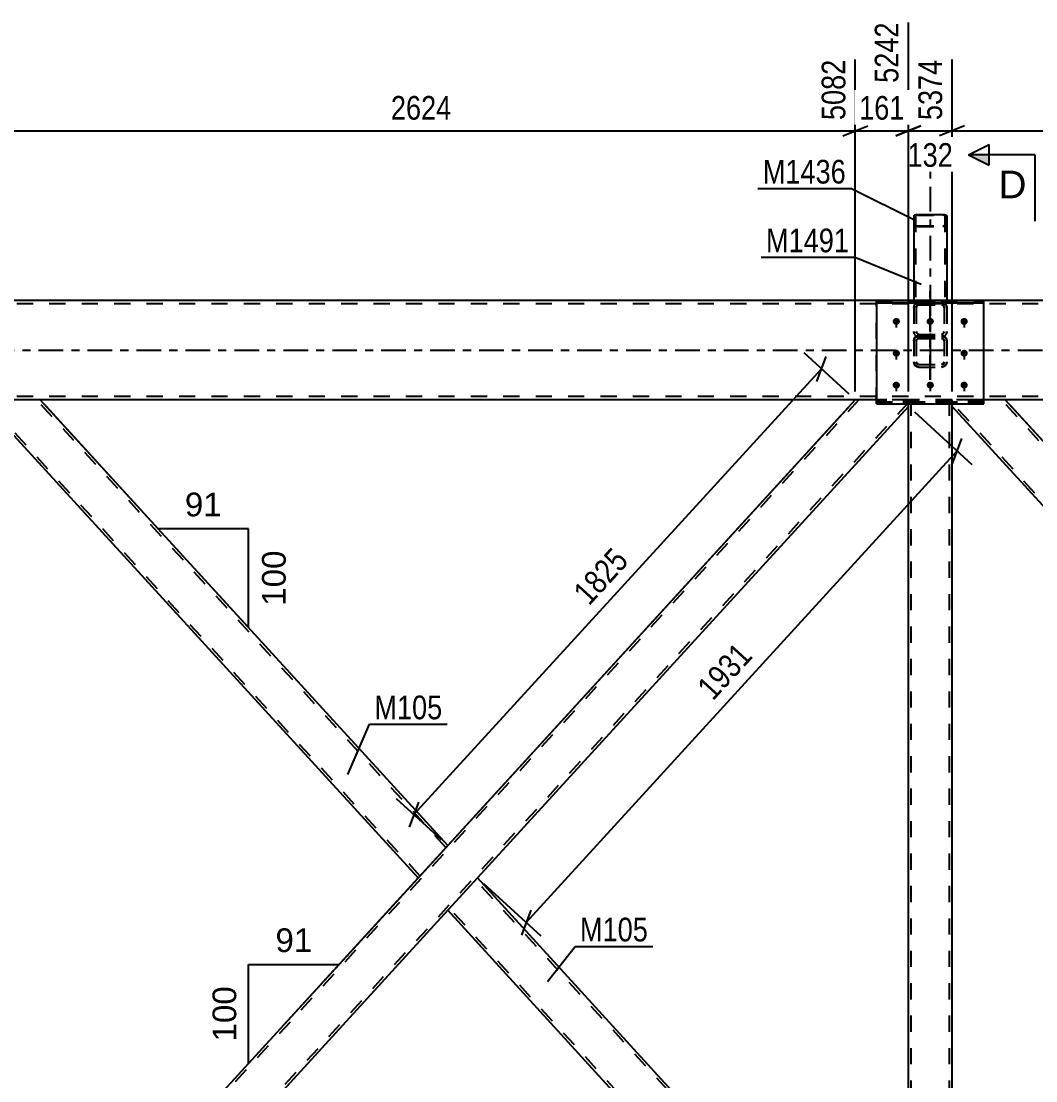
# Model space of a CAD drawing. Header units: millimetres. Extents: x -81 to 760, y -449 to 145.
# Drawn here: x 102.4 to 225.1, y -88.3 to 39.8 of the extents above; entities that cross this region are included whole.
import ezdxf

# ---------------------------------------------------------------- set-up
doc = ezdxf.new("R2010")
doc.units = ezdxf.units.MM
doc.linetypes.add('DXK_LINE_DOT2', pattern=[3.9198, 1.9599, -1.9599])
doc.linetypes.add('DXK_LINE_DOT3', pattern=[5.9187, 2.979, -0.9799, 0.9799, -0.9799])
doc.styles.add('Arial', font='ARIAL.TTF', dxfattribs={"height": 0.2})
doc.styles.add('Arial Narrow', font='ARIALN.TTF', dxfattribs={"height": 0.2})

# ---------------------------------------------------------------- blocks, each defined once
blk = doc.blocks.new('Part-122569792-3532 - 3516')
at = {"color": 7, "linetype": 'DXK_LINE_DOT3'}
blk.add_line((212.33, 25.67), (212.33, -4.49), dxfattribs=at)
at = {"color": 2, "linetype": 'Continuous'}
for p, q in [((210.33, 16.22), (210.37, 16.29)), ((210.33, 16.22), (210.33, 6)), ((210.37, 16.29), (210.47, 16.35)), ((210.47, 16.35), (210.63, 16.39)), ((210.63, 16.39), (210.81, 16.4)), ((210.81, 16.4), (213.85, 16.4)), ((213.85, 16.4), (214.04, 16.39)), ((214.04, 16.39), (214.19, 16.35)), ((214.19, 16.35), (214.3, 16.29)), ((214.3, 16.29), (214.33, 16.22)), ((214.33, 16.22), (214.33, 6))]:
    blk.add_line(p, q, dxfattribs=at)
at = {"color": 7, "linetype": 'DXK_LINE_DOT2'}
for p, q in [((210.59, 16.26), (210.57, 16.22)), ((210.57, 16.22), (210.57, 5.68)), ((210.64, 16.29), (210.59, 16.26)), ((210.72, 16.3), (210.64, 16.29)), ((210.81, 16.31), (210.72, 16.3)), ((210.81, 16.31), (213.85, 16.31)), ((213.94, 16.3), (213.85, 16.31)), ((214.02, 16.29), (213.94, 16.3)), ((214.07, 16.26), (214.02, 16.29)), ((214.09, 16.22), (214.07, 16.26)), ((214.09, 16.22), (214.09, 5.68)), ((210.37, 15.05), (210.33, 15.12)), ((210.47, 14.99), (210.37, 15.05)), ((210.63, 14.96), (210.47, 14.99)), ((210.57, 15.12), (210.59, 15.08)), ((210.59, 15.08), (210.64, 15.06)), ((210.81, 14.94), (210.63, 14.96)), ((210.64, 15.06), (210.72, 15.04)), ((210.72, 15.04), (210.81, 15.03)), ((210.81, 15.03), (213.85, 15.03)), ((210.81, 14.94), (213.85, 14.94)), ((213.85, 15.03), (213.94, 15.04)), ((214.04, 14.96), (213.85, 14.94)), ((213.94, 15.04), (214.02, 15.06)), ((214.02, 15.06), (214.07, 15.08)), ((214.19, 14.99), (214.04, 14.96)), ((214.07, 15.08), (214.09, 15.12)), ((214.3, 15.05), (214.19, 14.99)), ((214.33, 15.12), (214.3, 15.05)), ((214.33, 6), (210.33, 6)), ((210.33, 6), (210.33, 5.68)), ((210.33, 5.83), (210.57, 5.83)), ((210.33, 5.68), (210.37, 5.61)), ((210.37, 5.61), (210.47, 5.56)), ((210.47, 5.56), (210.63, 5.52)), ((210.59, 5.65), (210.57, 5.68)), ((210.64, 5.62), (210.59, 5.65)), ((210.63, 5.52), (210.81, 5.51)), ((210.72, 5.6), (210.64, 5.62)), ((210.81, 5.59), (210.72, 5.6)), ((210.81, 5.59), (213.85, 5.59)), ((210.81, 5.51), (213.85, 5.51)), ((213.94, 5.6), (213.85, 5.59)), ((213.85, 5.51), (214.04, 5.52)), ((214.02, 5.62), (213.94, 5.6)), ((214.07, 5.65), (214.02, 5.62)), ((214.04, 5.52), (214.19, 5.56)), ((214.09, 5.68), (214.07, 5.65)), ((214.09, 5.83), (214.33, 5.83)), ((214.19, 5.56), (214.3, 5.61)), ((214.3, 5.61), (214.33, 5.68)), ((214.33, 6), (214.33, 5.68))]:
    blk.add_line(p, q, dxfattribs=at)
blk = doc.blocks.new('Bolt-122569792-3684 - 3516')
at = {"linetype": 'Continuous'}
for points in [[(208.23, 3.89), (208.32, 3.88), (208.41, 3.85), (208.49, 3.81), (208.56, 3.75), (208.61, 3.68), (208.65, 3.6), (208.67, 3.52), (208.67, 3.43), (208.65, 3.35), (208.61, 3.27), (208.56, 3.2), (208.49, 3.14), (208.41, 3.1), (208.32, 3.07), (208.23, 3.06), (208.14, 3.07), (208.05, 3.1), (207.97, 3.14), (207.91, 3.2), (207.85, 3.27), (207.81, 3.35), (207.8, 3.43), (207.8, 3.52), (207.81, 3.6), (207.85, 3.68), (207.91, 3.75), (207.97, 3.81), (208.05, 3.85), (208.14, 3.88)], [(212.33, 3.89), (212.42, 3.88), (212.51, 3.85), (212.59, 3.81), (212.66, 3.75), (212.71, 3.68), (212.75, 3.6), (212.77, 3.52), (212.77, 3.43), (212.75, 3.35), (212.71, 3.27), (212.66, 3.2), (212.59, 3.14), (212.51, 3.1), (212.42, 3.07), (212.33, 3.06), (212.24, 3.07), (212.15, 3.1), (212.07, 3.14), (212.01, 3.2), (211.95, 3.27), (211.91, 3.35), (211.9, 3.43), (211.9, 3.52), (211.91, 3.6), (211.95, 3.68), (212.01, 3.75), (212.07, 3.81), (212.15, 3.85), (212.24, 3.88)], [(216.43, 3.89), (216.52, 3.88), (216.61, 3.85), (216.69, 3.81), (216.76, 3.75), (216.81, 3.68), (216.85, 3.6), (216.87, 3.52), (216.87, 3.43), (216.85, 3.35), (216.81, 3.27), (216.76, 3.2), (216.69, 3.14), (216.61, 3.1), (216.52, 3.07), (216.43, 3.06), (216.34, 3.07), (216.25, 3.1), (216.17, 3.14), (216.11, 3.2), (216.05, 3.27), (216.01, 3.35), (216, 3.43), (216, 3.52), (216.01, 3.6), (216.05, 3.68), (216.11, 3.75), (216.17, 3.81), (216.25, 3.85), (216.34, 3.88)], [(208.23, 0.04), (208.32, 0.03), (208.41, 0), (208.49, -0.04), (208.56, -0.1), (208.61, -0.17), (208.65, -0.25), (208.67, -0.33), (208.67, -0.42), (208.65, -0.5), (208.61, -0.58), (208.56, -0.65), (208.49, -0.71), (208.41, -0.75), (208.32, -0.78), (208.23, -0.79), (208.14, -0.78), (208.05, -0.75), (207.97, -0.71), (207.91, -0.65), (207.85, -0.58), (207.81, -0.5), (207.8, -0.42), (207.8, -0.33), (207.81, -0.25), (207.85, -0.17), (207.91, -0.1), (207.97, -0.04), (208.05, 0), (208.14, 0.03)], [(216.43, 0.04), (216.52, 0.03), (216.61, 0), (216.69, -0.04), (216.76, -0.1), (216.81, -0.17), (216.85, -0.25), (216.87, -0.33), (216.87, -0.42), (216.85, -0.5), (216.81, -0.58), (216.76, -0.65), (216.69, -0.71), (216.61, -0.75), (216.52, -0.78), (216.43, -0.79), (216.34, -0.78), (216.25, -0.75), (216.17, -0.71), (216.11, -0.65), (216.05, -0.58), (216.01, -0.5), (216, -0.42), (216, -0.33), (216.01, -0.25), (216.05, -0.17), (216.11, -0.1), (216.17, -0.04), (216.25, 0), (216.34, 0.03)], [(208.23, -3.81), (208.32, -3.82), (208.41, -3.85), (208.49, -3.89), (208.56, -3.95), (208.61, -4.02), (208.65, -4.1), (208.67, -4.19), (208.67, -4.27), (208.65, -4.36), (208.61, -4.43), (208.56, -4.5), (208.49, -4.56), (208.41, -4.61), (208.32, -4.63), (208.23, -4.64), (208.14, -4.63), (208.05, -4.61), (207.97, -4.56), (207.91, -4.5), (207.85, -4.43), (207.81, -4.36), (207.8, -4.27), (207.8, -4.19), (207.81, -4.1), (207.85, -4.02), (207.91, -3.95), (207.97, -3.89), (208.05, -3.85), (208.14, -3.82)], [(212.33, -3.81), (212.42, -3.82), (212.51, -3.85), (212.59, -3.89), (212.66, -3.95), (212.71, -4.02), (212.75, -4.1), (212.77, -4.19), (212.77, -4.27), (212.75, -4.36), (212.71, -4.43), (212.66, -4.5), (212.59, -4.56), (212.51, -4.61), (212.42, -4.63), (212.33, -4.64), (212.24, -4.63), (212.15, -4.61), (212.07, -4.56), (212.01, -4.5), (211.95, -4.43), (211.91, -4.36), (211.9, -4.27), (211.9, -4.19), (211.91, -4.1), (211.95, -4.02), (212.01, -3.95), (212.07, -3.89), (212.15, -3.85), (212.24, -3.82)], [(216.43, -3.81), (216.52, -3.82), (216.61, -3.85), (216.69, -3.89), (216.76, -3.95), (216.81, -4.02), (216.85, -4.1), (216.87, -4.19), (216.87, -4.27), (216.85, -4.36), (216.81, -4.43), (216.76, -4.5), (216.69, -4.56), (216.61, -4.61), (216.52, -4.63), (216.43, -4.64), (216.34, -4.63), (216.25, -4.61), (216.17, -4.56), (216.11, -4.5), (216.05, -4.43), (216.01, -4.36), (216, -4.27), (216, -4.19), (216.01, -4.1), (216.05, -4.02), (216.11, -3.95), (216.17, -3.89), (216.25, -3.85), (216.34, -3.82)]]:
    blk.add_hatch(color=1, dxfattribs=at).paths.add_polyline_path(points)
at = {"color": 1, "linetype": 'Continuous'}
for p, q in [((208.23, 3.87), (208.23, 2.74)), ((212.33, 3.87), (212.33, 2.74)), ((216.43, 3.87), (216.43, 2.74)), ((208.23, 0.02), (208.23, -1.11)), ((216.43, 0.02), (216.43, -1.11)), ((208.23, -3.83), (208.23, -4.97)), ((212.33, -3.83), (212.33, -4.97)), ((216.43, -3.83), (216.43, -4.97))]:
    blk.add_line(p, q, dxfattribs=at)
blk = doc.blocks.new('Bolt-122569792-3683 - 3516')
at = {"color": 1, "linetype": 'DXK_LINE_DOT2'}
for p, q in [((208.23, 3.87), (208.23, 2.74)), ((212.33, 3.87), (212.33, 2.74)), ((216.43, 3.87), (216.43, 2.74)), ((208.23, 0.02), (208.23, -1.11)), ((216.43, 0.02), (216.43, -1.11)), ((208.23, -3.83), (208.23, -4.97)), ((212.33, -3.83), (212.33, -4.97)), ((216.43, -3.83), (216.43, -4.97))]:
    blk.add_line(p, q, dxfattribs=at)
blk = doc.blocks.new('Part-122569792-3715 - 3516')
at = {"color": 2, "linetype": 'Continuous'}
for p, q in [((443.67, 6), (0, 6)), ((205.83, -6), (0, -6)), ((439.17, -6), (218.83, -6))]:
    blk.add_line(p, q, dxfattribs=at)
at = {"color": 7, "linetype": 'DXK_LINE_DOT2'}
for p, q in [((578.17, 5.6), (0, 5.6)), ((578.17, -5.6), (0, -5.6)), ((218.83, -6), (205.83, -6))]:
    blk.add_line(p, q, dxfattribs=at)
at = {"color": 7, "linetype": 'DXK_LINE_DOT3'}
blk.add_line((-2, 0), (578.17, 0), dxfattribs=at)
blk = doc.blocks.new('Part-122569792-3774 - 3516')
at = {"color": 7, "linetype": 'DXK_LINE_DOT2'}
for p, q in [((205.83, -6.48), (205.83, 5.95)), ((205.83, 5.95), (218.83, 5.95)), ((205.83, 5.73), (218.83, 5.73)), ((218.83, -6.48), (218.83, 5.95)), ((218.83, -6.26), (205.83, -6.26)), ((218.83, -6.48), (205.83, -6.48))]:
    blk.add_line(p, q, dxfattribs=at)
blk = doc.blocks.new('Part-122569792-3777 - 3516')
at = {"color": 2, "linetype": 'Continuous'}
for p, q in [((218.83, 5.95), (205.83, 5.95)), ((205.83, 5.95), (205.83, -6.48)), ((205.83, 5.73), (218.83, 5.73)), ((218.83, -6.48), (218.83, 5.95)), ((205.83, -6.48), (218.83, -6.48))]:
    blk.add_line(p, q, dxfattribs=at)
at = {"color": 7, "linetype": 'DXK_LINE_DOT2'}
blk.add_line((205.83, -6.26), (218.83, -6.26), dxfattribs=at)
blk = doc.blocks.new('Part-122569792-3786 - 3516')
at = {"color": 7, "linetype": 'DXK_LINE_DOT3'}
blk.add_line((212.33, -3.58), (212.33, 7.12), dxfattribs=at)
at = {"color": 7, "linetype": 'DXK_LINE_DOT2'}
for p, q in [((210.37, 5.35), (210.33, 5.15)), ((210.33, 5.15), (210.33, -1.43)), ((210.38, 5.41), (210.37, 5.35)), ((210.65, 5.15), (210.68, 5.28)), ((210.65, 5.15), (210.65, -1.43)), ((210.97, 5.83), (210.73, 5.77)), ((210.85, 5.46), (210.97, 5.49)), ((210.97, 5.83), (213.69, 5.83)), ((210.97, 5.49), (213.69, 5.49)), ((213.94, 5.77), (213.69, 5.83)), ((213.69, 5.49), (213.82, 5.46)), ((213.99, 5.28), (214.01, 5.15)), ((214.01, 5.15), (214.01, -1.43)), ((214.29, 5.35), (214.28, 5.41)), ((214.33, 5.15), (214.29, 5.35)), ((214.33, 5.15), (214.33, -1.43)), ((210.33, 2.25), (210.38, 1.99)), ((210.33, 1.12), (210.38, 1.35)), ((210.38, 1.35), (210.52, 1.55)), ((210.52, 1.55), (210.73, 1.68)), ((210.68, 2.12), (210.65, 2.25)), ((210.75, 1.33), (210.68, 1.24)), ((210.73, 1.68), (210.97, 1.72)), ((210.73, 1.62), (210.97, 1.57)), ((210.85, 1.4), (210.75, 1.33)), ((210.97, 1.91), (210.85, 1.94)), ((210.97, 1.42), (210.85, 1.4)), ((210.97, 1.91), (213.69, 1.91)), ((210.97, 1.72), (213.69, 1.72)), ((210.97, 1.57), (213.69, 1.57)), ((210.97, 1.42), (213.69, 1.42)), ((213.82, 1.94), (213.69, 1.91)), ((213.69, 1.72), (213.94, 1.68)), ((213.69, 1.57), (213.94, 1.62)), ((213.82, 1.4), (213.69, 1.42)), ((213.92, 1.33), (213.82, 1.4)), ((213.99, 1.24), (213.92, 1.33)), ((213.94, 1.68), (214.15, 1.55)), ((214.01, 2.25), (213.99, 2.12)), ((214.15, 1.55), (214.28, 1.35)), ((214.28, 1.99), (214.33, 2.25)), ((214.28, 1.35), (214.33, 1.12)), ((210.68, 1.24), (210.65, 1.12)), ((214.01, 1.12), (213.99, 1.24)), ((210.38, -1.67), (210.33, -1.43)), ((210.52, -1.86), (210.38, -1.67)), ((210.73, -1.99), (210.52, -1.86)), ((210.65, -1.43), (210.68, -1.55)), ((210.68, -1.55), (210.75, -1.65)), ((210.97, -2.04), (210.73, -1.99)), ((210.75, -1.65), (210.85, -1.71)), ((210.85, -1.71), (210.97, -1.74)), ((210.97, -1.74), (213.69, -1.74)), ((210.97, -2.04), (213.69, -2.04)), ((213.69, -1.74), (213.82, -1.71)), ((213.94, -1.99), (213.69, -2.04)), ((213.82, -1.71), (213.92, -1.65)), ((213.92, -1.65), (213.99, -1.55)), ((214.15, -1.86), (213.94, -1.99)), ((213.99, -1.55), (214.01, -1.43)), ((214.28, -1.67), (214.15, -1.86)), ((214.33, -1.43), (214.28, -1.67))]:
    blk.add_line(p, q, dxfattribs=at)
for centre, radius, start, end in [((211, 5.17), 0.662, 114.32, 159.2417), ((210.99, 5.16), 0.331, 114.32, 159.2417), ((213.68, 5.16), 0.331, 20.7583, 65.68), ((213.67, 5.17), 0.662, 20.7583, 65.68), ((211, 2.23), 0.662, 200.7583, 245.68), ((210.99, 2.24), 0.331, 200.7583, 245.68), ((213.68, 2.24), 0.331, 294.32, 339.2417), ((213.67, 2.23), 0.662, 294.32, 339.2417)]:
    blk.add_arc(centre, radius, start, end, dxfattribs=at)
blk = doc.blocks.new('Part-122569792-3841 - 3516')
at = {"color": 2, "linetype": 'Continuous'}
for p, q in [((157.58, -63.8), (154, -67.71)), ((209.69, -120.8), (157.58, -63.8)), ((203.27, -121.6), (154, -67.71)), ((209.69, -121.6), (209.69, -120.8))]:
    blk.add_line(p, q, dxfattribs=at)
at = {"color": 7, "linetype": 'DXK_LINE_DOT2'}
for p, q in [((209.69, -121.27), (157.36, -64.04)), ((154.22, -67.48), (154.23, -67.46)), ((203.7, -121.6), (154.22, -67.48)), ((209.69, -121.6), (203.27, -121.6)), ((209.69, -121.6), (209.69, -121.57))]:
    blk.add_line(p, q, dxfattribs=at)
blk = doc.blocks.new('Part-122569792-3858 - 3516')
at = {"color": 7, "linetype": 'DXK_LINE_DOT3'}
blk.add_line((212.33, 7.12), (212.33, -3.58), dxfattribs=at)
at = {"color": 7, "linetype": 'DXK_LINE_DOT2'}
for p, q in [((210.33, 5.15), (210.38, 5.41)), ((210.33, 5.15), (210.33, -1.43)), ((210.68, 5.28), (210.65, 5.15)), ((210.65, 5.15), (210.65, -1.43)), ((210.73, 5.78), (210.97, 5.83)), ((210.97, 5.49), (210.85, 5.46)), ((210.97, 5.83), (213.69, 5.83)), ((210.97, 5.49), (213.69, 5.49)), ((213.69, 5.83), (213.94, 5.78)), ((213.82, 5.46), (213.69, 5.49)), ((214.01, 5.15), (213.99, 5.28)), ((214.01, 5.15), (214.01, -1.43)), ((214.28, 5.41), (214.33, 5.15)), ((214.33, 5.15), (214.33, -1.43)), ((210.38, 1.99), (210.33, 2.25)), ((210.38, 1.35), (210.33, 1.12)), ((210.52, 1.55), (210.38, 1.35)), ((210.73, 1.68), (210.52, 1.55)), ((210.65, 2.25), (210.68, 2.12)), ((210.68, 1.24), (210.75, 1.33)), ((210.97, 1.72), (210.73, 1.68)), ((210.97, 1.57), (210.73, 1.62)), ((210.75, 1.33), (210.85, 1.4)), ((210.85, 1.94), (210.97, 1.91)), ((210.85, 1.4), (210.97, 1.42)), ((210.97, 1.91), (213.69, 1.91)), ((210.97, 1.72), (213.69, 1.72)), ((210.97, 1.57), (213.69, 1.57)), ((210.97, 1.42), (213.69, 1.42)), ((213.69, 1.91), (213.82, 1.94)), ((213.94, 1.68), (213.69, 1.72)), ((213.94, 1.62), (213.69, 1.57)), ((213.69, 1.42), (213.82, 1.4)), ((213.82, 1.4), (213.92, 1.33)), ((213.92, 1.33), (213.99, 1.24)), ((214.15, 1.55), (213.94, 1.68)), ((213.99, 2.12), (214.01, 2.25)), ((214.28, 1.35), (214.15, 1.55)), ((214.33, 2.25), (214.28, 1.99)), ((214.33, 1.12), (214.28, 1.35)), ((210.65, 1.12), (210.68, 1.24)), ((213.99, 1.24), (214.01, 1.12)), ((210.33, -1.43), (210.38, -1.66)), ((210.38, -1.66), (210.52, -1.86)), ((210.52, -1.86), (210.73, -1.99)), ((210.68, -1.55), (210.65, -1.43)), ((210.75, -1.65), (210.68, -1.55)), ((210.73, -1.99), (210.97, -2.04)), ((210.85, -1.71), (210.75, -1.65)), ((210.97, -1.74), (210.85, -1.71)), ((210.97, -1.74), (213.69, -1.74)), ((210.97, -2.04), (213.69, -2.04)), ((213.82, -1.71), (213.69, -1.74)), ((213.69, -2.04), (213.94, -1.99)), ((213.92, -1.65), (213.82, -1.71)), ((213.99, -1.55), (213.92, -1.65)), ((213.94, -1.99), (214.15, -1.86)), ((214.01, -1.43), (213.99, -1.55)), ((214.15, -1.86), (214.28, -1.66)), ((214.28, -1.66), (214.33, -1.43))]:
    blk.add_line(p, q, dxfattribs=at)
for centre, radius, start, end in [((211, 5.17), 0.662, 114.32, 159.2417), ((210.99, 5.16), 0.331, 114.32, 159.2417), ((213.68, 5.16), 0.331, 20.7583, 65.68), ((213.67, 5.17), 0.662, 20.7583, 65.68), ((211, 2.23), 0.662, 200.7583, 245.68), ((210.99, 2.24), 0.331, 200.7583, 245.68), ((213.68, 2.24), 0.331, 294.32, 339.2417), ((213.67, 2.23), 0.662, 294.32, 339.2417)]:
    blk.add_arc(centre, radius, start, end, dxfattribs=at)
blk = doc.blocks.new('Part-122569792-3871 - 3516')
at = {"color": 7, "linetype": 'DXK_LINE_DOT2'}
for p, q in [((214.97, -6), (209.69, -6)), ((209.69, -6.8), (209.69, -6)), ((210.01, -121.6), (210.01, -6)), ((214.65, -121.6), (214.65, -6)), ((214.97, -6.8), (214.97, -6)), ((209.69, -121.6), (209.69, -120.8)), ((214.97, -121.6), (209.69, -121.6)), ((214.97, -121.6), (214.97, -120.8))]:
    blk.add_line(p, q, dxfattribs=at)
at = {"color": 2, "linetype": 'Continuous'}
for p, q in [((209.69, -120.8), (209.69, -6.8)), ((214.97, -120.8), (214.97, -6.8))]:
    blk.add_line(p, q, dxfattribs=at)
blk = doc.blocks.new('Part-122569792-3911 - 3516')
at = {"color": 7, "linetype": 'DXK_LINE_DOT2'}
for p, q in [((221.4, -6), (214.97, -6)), ((214.97, -6.48), (214.97, -6)), ((267.31, -63.56), (214.97, -6.33)), ((270.45, -60.12), (220.96, -6)), ((270.63, -59.92), (270.23, -60.36)), ((267.31, -63.56), (267.32, -63.54))]:
    blk.add_line(p, q, dxfattribs=at)
at = {"color": 2, "linetype": 'Continuous'}
for p, q in [((270.67, -59.89), (221.4, -6)), ((214.97, -6.8), (214.97, -6.48)), ((267.09, -63.8), (214.97, -6.8)), ((270.67, -59.89), (270.23, -60.36)), ((270.23, -60.36), (267.09, -63.8))]:
    blk.add_line(p, q, dxfattribs=at)
blk = doc.blocks.new('Part-122569792-3916 - 3516')
at = {"color": 7, "linetype": 'DXK_LINE_DOT2'}
for p, q in [((320.37, -6), (214.97, -121.27)), ((326.36, -6.33), (220.96, -121.6)), ((326.36, -6), (319.94, -6)), ((270.67, -59.89), (267.09, -63.8)), ((274.24, -63.8), (270.67, -67.71)), ((221.4, -121.6), (214.97, -121.6))]:
    blk.add_line(p, q, dxfattribs=at)
at = {"color": 2, "linetype": 'Continuous'}
for p, q in [((319.94, -6), (270.67, -59.89)), ((326.36, -6.8), (326.36, -6)), ((326.36, -6.8), (274.24, -63.8)), ((267.09, -63.8), (214.97, -120.8)), ((270.67, -67.71), (221.4, -121.6)), ((214.97, -121.6), (214.97, -120.8))]:
    blk.add_line(p, q, dxfattribs=at)
blk = doc.blocks.new('Part-122569792-3921 - 3516')
at = {"color": 2, "linetype": 'Continuous'}
for p, q in [((98.31, -6.8), (98.31, -6)), ((154, -59.89), (104.73, -6)), ((150.42, -63.8), (98.31, -6.8)), ((154, -59.89), (153.57, -60.36)), ((153.57, -60.36), (150.42, -63.8))]:
    blk.add_line(p, q, dxfattribs=at)
at = {"color": 7, "linetype": 'DXK_LINE_DOT2'}
for p, q in [((104.73, -6), (98.31, -6)), ((150.64, -63.56), (98.31, -6.33)), ((153.78, -60.12), (104.3, -6)), ((153.97, -59.92), (153.57, -60.36)), ((150.64, -63.56), (150.66, -63.54))]:
    blk.add_line(p, q, dxfattribs=at)
blk = doc.blocks.new('Part-122569792-3926 - 3516')
at = {"color": 7, "linetype": 'DXK_LINE_DOT2'}
for p, q in [((203.7, -6), (98.31, -121.27)), ((209.69, -6.33), (104.3, -121.6)), ((209.69, -6), (203.27, -6)), ((209.69, -6.48), (209.69, -6)), ((154, -59.89), (150.42, -63.8)), ((157.58, -63.8), (154, -67.71)), ((104.73, -121.6), (98.31, -121.6))]:
    blk.add_line(p, q, dxfattribs=at)
at = {"color": 2, "linetype": 'Continuous'}
for p, q in [((203.27, -6), (154, -59.89)), ((209.69, -6.8), (157.58, -63.8)), ((209.69, -6.52), (209.69, -6.48)), ((209.69, -6.8), (209.69, -6.52)), ((150.42, -63.8), (98.31, -120.8)), ((154, -67.71), (104.73, -121.6)), ((98.31, -121.6), (98.31, -120.8))]:
    blk.add_line(p, q, dxfattribs=at)
blk = doc.blocks.new('StraightDimension-122569792-8914 - 3516')
at = {"color": 7, "linetype": 'Continuous'}
for p, q in [((214.97, -5), (214.97, 35.12)), ((319.94, -5), (319.94, 35.12)), ((216.47, 27.11), (213.47, 25.91)), ((318.44, 25.91), (321.44, 27.11)), ((214.97, 26.51), (319.94, 26.51))]:
    blk.add_line(p, q, dxfattribs=at)
at = {"color": 0}
blk.add_wipeout([(271.71, 27.26), (271.71, 31.46), (263.2, 31.46), (263.2, 27.26)], dxfattribs=at)
at = {"color": 3, "style": 'Arial Narrow'}
blk.add_text('2624', height=2.863, dxfattribs=at).set_placement((263.8, 27.86))
at = {"color": 0, "linetype": 'Continuous'}
blk.add_wipeout([(319.34, 35.72), (315.14, 35.72), (315.14, 27.21), (319.34, 27.21)], dxfattribs=at)
at = {"color": 3, "linetype": 'Continuous', "style": 'Arial Narrow'}
blk.add_text('7998', height=2.863, rotation=90.0002, dxfattribs=at).set_placement((318.74, 27.81))
blk = doc.blocks.new('StraightDimension-122569792-8917 - 3516')
at = {"color": 7, "linetype": 'Continuous'}
for p, q in [((98.31, -5), (98.31, 35.12)), ((203.27, -5), (203.27, 35.12)), ((99.81, 27.11), (96.81, 25.91)), ((201.77, 25.91), (204.77, 27.11)), ((98.31, 26.51), (203.27, 26.51))]:
    blk.add_line(p, q, dxfattribs=at)
at = {"color": 0}
blk.add_wipeout([(155.05, 27.26), (155.05, 31.46), (146.53, 31.46), (146.53, 27.26)], dxfattribs=at)
at = {"color": 3, "style": 'Arial Narrow'}
blk.add_text('2624', height=2.863, dxfattribs=at).set_placement((147.13, 27.86))
at = {"color": 0, "linetype": 'Continuous'}
blk.add_wipeout([(202.67, 35.72), (198.47, 35.72), (198.47, 27.21), (202.67, 27.21)], dxfattribs=at)
at = {"color": 3, "linetype": 'Continuous', "style": 'Arial Narrow'}
blk.add_text('5082', height=2.863, rotation=90.0002, dxfattribs=at).set_placement((202.07, 27.81))
blk = doc.blocks.new('AngleDimension-122569792-4572 - 3516')
at = {"color": 7, "linetype": 'Continuous'}
for p, q in [((222.07, -6.74), (235.65, -21.59)), ((246.58, -21.59), (235.65, -21.59)), ((246.58, -33.54), (235.65, -21.59)), ((246.58, -33.54), (246.58, -21.59))]:
    blk.add_line(p, q, dxfattribs=at)
at = {"color": 0}
for points in [[(243.94, -20.69), (243.94, -16.49), (238.29, -16.49), (238.29, -20.69)], [(251.68, -23.63), (247.48, -23.63), (247.48, -31.5), (251.68, -31.5)]]:
    blk.add_wipeout(points, dxfattribs=at)
at = {"color": 3, "style": 'Arial'}
blk.add_text('91', height=2.865, dxfattribs=at).set_placement((238.89, -20.09))
blk.add_text('100', height=2.865, rotation=90.0002, dxfattribs=at).set_placement((251.08, -30.9))
blk = doc.blocks.new('AngleDimension-122569792-4076 - 3516')
at = {"color": 7, "linetype": 'Continuous'}
for p, q in [((202.6, -6.74), (140.86, -74.26)), ((129.93, -74.26), (140.86, -74.26)), ((129.93, -86.21), (140.86, -74.26)), ((129.93, -86.21), (129.93, -74.26))]:
    blk.add_line(p, q, dxfattribs=at)
at = {"color": 0}
for points in [[(138.22, -73.36), (138.22, -69.16), (132.57, -69.16), (132.57, -73.36)], [(129.03, -76.3), (124.83, -76.3), (124.83, -84.17), (129.03, -84.17)]]:
    blk.add_wipeout(points, dxfattribs=at)
at = {"color": 3, "style": 'Arial'}
blk.add_text('91', height=2.865, dxfattribs=at).set_placement((133.17, -72.76))
blk.add_text('100', height=2.865, rotation=90.0002, dxfattribs=at).set_placement((128.43, -83.57))
blk = doc.blocks.new('AngleDimension-122569792-4105 - 3516')
at = {"color": 7, "linetype": 'Continuous'}
for p, q in [((105.4, -6.74), (118.98, -21.59)), ((129.91, -21.59), (118.98, -21.59)), ((129.91, -33.54), (118.98, -21.59)), ((129.91, -33.54), (129.91, -21.59))]:
    blk.add_line(p, q, dxfattribs=at)
at = {"color": 0}
for points in [[(127.27, -20.69), (127.27, -16.49), (121.62, -16.49), (121.62, -20.69)], [(135.01, -23.63), (130.81, -23.63), (130.81, -31.5), (135.01, -31.5)]]:
    blk.add_wipeout(points, dxfattribs=at)
at = {"color": 3, "style": 'Arial'}
blk.add_text('91', height=2.865, dxfattribs=at).set_placement((122.22, -20.09))
blk.add_text('100', height=2.865, rotation=90.0002, dxfattribs=at).set_placement((134.41, -30.9))
blk = doc.blocks.new('StraightDimension-122569792-4130 - 3516')
at = {"color": 7, "linetype": 'Continuous'}
for p, q in [((202.53, -5.33), (197.08, -0.34)), ((198.61, -3.77), (199.75, -0.75)), ((149.91, -56.15), (199.18, -2.26)), ((153.26, -59.21), (147.81, -54.22)), ((150.48, -54.64), (149.34, -57.66))]:
    blk.add_line(p, q, dxfattribs=at)
at = {"color": 0}
blk.add_wipeout([(176.86, -25.56), (173.76, -22.72), (168.02, -29), (171.12, -31.84)], dxfattribs=at)
at = {"color": 3, "style": 'Arial Narrow'}
blk.add_text('1825', height=2.863, rotation=47.5612, dxfattribs=at).set_placement((171.08, -30.99))
blk = doc.blocks.new('StraightDimension-122569792-4151 - 3516')
at = {"color": 7, "linetype": 'Continuous'}
for p, q in [((210.43, -7.47), (217.36, -13.81)), ((215.02, -13.7), (216.16, -10.68)), ((163.47, -69.19), (215.59, -12.19)), ((158.32, -64.47), (165.24, -70.81)), ((164.04, -67.68), (162.9, -70.7))]:
    blk.add_line(p, q, dxfattribs=at)
at = {"color": 0}
blk.add_wipeout([(191.85, -37.04), (188.75, -34.21), (183, -40.49), (186.1, -43.32)], dxfattribs=at)
at = {"color": 3, "style": 'Arial Narrow'}
blk.add_text('1931', height=2.863, rotation=47.5612, dxfattribs=at).set_placement((186.06, -42.47))
blk = doc.blocks.new('StraightDimension-122569792-8915 - 3516')
at = {"color": 7, "linetype": 'Continuous'}
for p, q in [((209.69, -5), (209.69, 39.62)), ((214.97, -5), (214.97, 35.12)), ((208.19, 25.91), (211.19, 27.11)), ((216.47, 27.11), (213.47, 25.91)), ((209.69, 26.51), (214.97, 26.51))]:
    blk.add_line(p, q, dxfattribs=at)
at = {"color": 0, "linetype": 'Continuous'}
blk.add_wipeout([(214.37, 35.72), (210.17, 35.72), (210.17, 27.21), (214.37, 27.21)], dxfattribs=at)
at = {"color": 0}
blk.add_wipeout([(215.68, 21.56), (215.68, 25.76), (208.99, 25.76), (208.99, 21.56)], dxfattribs=at)
at = {"color": 3, "linetype": 'Continuous', "style": 'Arial Narrow'}
blk.add_text('5374', height=2.863, rotation=90.0002, dxfattribs=at).set_placement((213.77, 27.81))
at = {"color": 3, "style": 'Arial Narrow'}
blk.add_text('132', height=2.863, dxfattribs=at).set_placement((209.59, 22.16))
blk = doc.blocks.new('StraightDimension-122569792-8916 - 3516')
at = {"color": 7, "linetype": 'Continuous'}
for p, q in [((209.69, -5), (209.69, 39.62)), ((203.27, -5), (203.27, 35.12)), ((201.77, 25.91), (204.77, 27.11)), ((211.19, 27.11), (208.19, 25.91)), ((203.27, 26.51), (209.69, 26.51))]:
    blk.add_line(p, q, dxfattribs=at)
at = {"color": 0}
blk.add_wipeout([(209.82, 27.26), (209.82, 31.46), (203.14, 31.46), (203.14, 27.26)], dxfattribs=at)
at = {"color": 3, "style": 'Arial Narrow'}
blk.add_text('161', height=2.863, dxfattribs=at).set_placement((203.74, 27.86))
at = {"color": 0, "linetype": 'Continuous'}
blk.add_wipeout([(209.09, 40.22), (204.89, 40.22), (204.89, 31.71), (209.09, 31.71)], dxfattribs=at)
at = {"color": 3, "linetype": 'Continuous', "style": 'Arial Narrow'}
blk.add_text('5242', height=2.863, rotation=90.0002, dxfattribs=at).set_placement((208.49, 32.31))
blk = doc.blocks.new('Mark-122569792-3528 - 3516')
at = {"color": 0}
blk.add_wipeout([(202.53, 11.83), (202.53, 14.83), (192.48, 14.83), (192.48, 11.83)], dxfattribs=at)
blk.add_wipeout([(202.53, 11.83), (202.53, 14.83), (192.48, 14.83), (192.48, 11.83)], dxfattribs=at)
at = {"color": 30, "linetype": 'Continuous'}
for p in [(191.88, 11.23), (211.23, 7.93)]:
    blk.add_line(p, (203.13, 11.23), dxfattribs=at)
at = {"color": 3, "style": 'Arial Narrow'}
blk.add_text('M1491', height=2.863, dxfattribs=at).set_placement((192.48, 11.83))
blk = doc.blocks.new('Mark-122569792-3538 - 3516')
at = {"color": 0}
blk.add_wipeout([(202.14, 20.14), (202.14, 23.14), (192.09, 23.14), (192.09, 20.14)], dxfattribs=at)
blk.add_wipeout([(202.14, 20.14), (202.14, 23.14), (192.09, 23.14), (192.09, 20.14)], dxfattribs=at)
at = {"color": 30, "linetype": 'Continuous'}
for p in [(191.49, 19.54), (210.6, 15.64)]:
    blk.add_line(p, (202.74, 19.54), dxfattribs=at)
at = {"color": 3, "style": 'Arial Narrow'}
blk.add_text('M1436', height=2.863, dxfattribs=at).set_placement((192.09, 20.14))
blk = doc.blocks.new('SectionMark-122569792-4777 - 3516')
at = {"linetype": 'Continuous'}
for points in [[(219.47, 23.61), (219.47, 22.36), (216.97, 23.61)], [(219.47, -149.49), (219.47, -150.74), (216.97, -150.74)]]:
    blk.add_hatch(color=6, dxfattribs=at).paths.add_polyline_path(points)
at = {"color": 6, "linetype": 'Continuous'}
for p, q in [((216.97, 23.61), (219.47, 24.86)), ((219.47, 22.36), (219.47, 24.86)), ((224.97, 23.61), (216.97, 23.61)), ((216.97, 23.61), (219.47, 22.36)), ((224.97, 23.61), (224.97, 15.61)), ((224.97, -150.74), (224.97, -142.74)), ((216.97, -150.74), (219.47, -149.49)), ((219.47, -149.49), (219.47, -151.99)), ((224.97, -150.74), (216.97, -150.74)), ((219.47, -151.99), (216.97, -150.74))]:
    blk.add_line(p, q, dxfattribs=at)
at = {"color": 0, "linetype": 'Continuous'}
for points in [[(223.97, 18.36), (223.97, 21.86), (220.6, 21.86), (220.6, 18.36)], [(223.97, -148.99), (223.97, -145.49), (220.6, -145.49), (220.6, -148.99)]]:
    blk.add_wipeout(points, dxfattribs=at)
at = {"color": 3, "linetype": 'Continuous', "style": 'Arial'}
for p in [(220.6, 18.36), (220.6, -148.99)]:
    blk.add_text('D', height=3.34, dxfattribs=at).set_placement(p)
blk = doc.blocks.new('Mark-122569792-3837 - 3516')
at = {"color": 0}
blk.add_wipeout([(178.21, -71.47), (178.21, -68.47), (169.99, -68.47), (169.99, -71.47)], dxfattribs=at)
blk.add_wipeout([(178.21, -71.47), (178.21, -68.47), (169.99, -68.47), (169.99, -71.47)], dxfattribs=at)
at = {"color": 30, "linetype": 'Continuous'}
for p, q in [((166.06, -76.31), (169.39, -72.07)), ((169.39, -72.07), (178.81, -72.07))]:
    blk.add_line(p, q, dxfattribs=at)
at = {"color": 3, "style": 'Arial Narrow'}
blk.add_text('M105', height=2.863, dxfattribs=at).set_placement((169.99, -71.47))
blk = doc.blocks.new('Mark-122569792-3917 - 3516')
at = {"color": 0}
blk.add_wipeout([(153.35, -44.62), (153.35, -41.62), (145.13, -41.62), (145.13, -44.62)], dxfattribs=at)
blk.add_wipeout([(153.35, -44.62), (153.35, -41.62), (145.13, -41.62), (145.13, -44.62)], dxfattribs=at)
at = {"color": 30, "linetype": 'Continuous'}
for p, q in [((141.94, -51.29), (144.53, -45.22)), ((144.53, -45.22), (153.95, -45.22))]:
    blk.add_line(p, q, dxfattribs=at)
at = {"color": 3, "style": 'Arial Narrow'}
blk.add_text('M105', height=2.863, dxfattribs=at).set_placement((145.13, -44.62))

msp = doc.modelspace()

# ---------------------------------------------------------------- block references
for name in ['Part-122569792-3532 - 3516', 'Part-122569792-3786 - 3516', 'Part-122569792-3858 - 3516', 'Part-122569792-3715 - 3516', 'Part-122569792-3774 - 3516', 'Part-122569792-3777 - 3516', 'Bolt-122569792-3684 - 3516', 'Bolt-122569792-3683 - 3516', 'Part-122569792-3921 - 3516', 'Part-122569792-3926 - 3516', 'Part-122569792-3871 - 3516', 'Part-122569792-3911 - 3516', 'Part-122569792-3916 - 3516', 'Part-122569792-3841 - 3516']:
    msp.add_blockref(name, (0, 0))

# ---------------------------------------------------------------- next in the draw order: block references
for name in ['StraightDimension-122569792-8917 - 3516', 'StraightDimension-122569792-8914 - 3516', 'AngleDimension-122569792-4076 - 3516', 'AngleDimension-122569792-4572 - 3516']:
    msp.add_blockref(name, (0, 0))

# ---------------------------------------------------------------- next in the draw order: block references
for name in ['StraightDimension-122569792-8915 - 3516', 'StraightDimension-122569792-4130 - 3516', 'AngleDimension-122569792-4105 - 3516']:
    msp.add_blockref(name, (0, 0))

# ---------------------------------------------------------------- next in the draw order: block references
for name in ['StraightDimension-122569792-8916 - 3516', 'StraightDimension-122569792-4151 - 3516', 'Mark-122569792-3917 - 3516']:
    msp.add_blockref(name, (0, 0))

# ---------------------------------------------------------------- next in the draw order: block references
for name in ['SectionMark-122569792-4777 - 3516', 'Mark-122569792-3538 - 3516', 'Mark-122569792-3528 - 3516', 'Mark-122569792-3837 - 3516']:
    msp.add_blockref(name, (0, 0))

doc.saveas('drawing.dxf')
